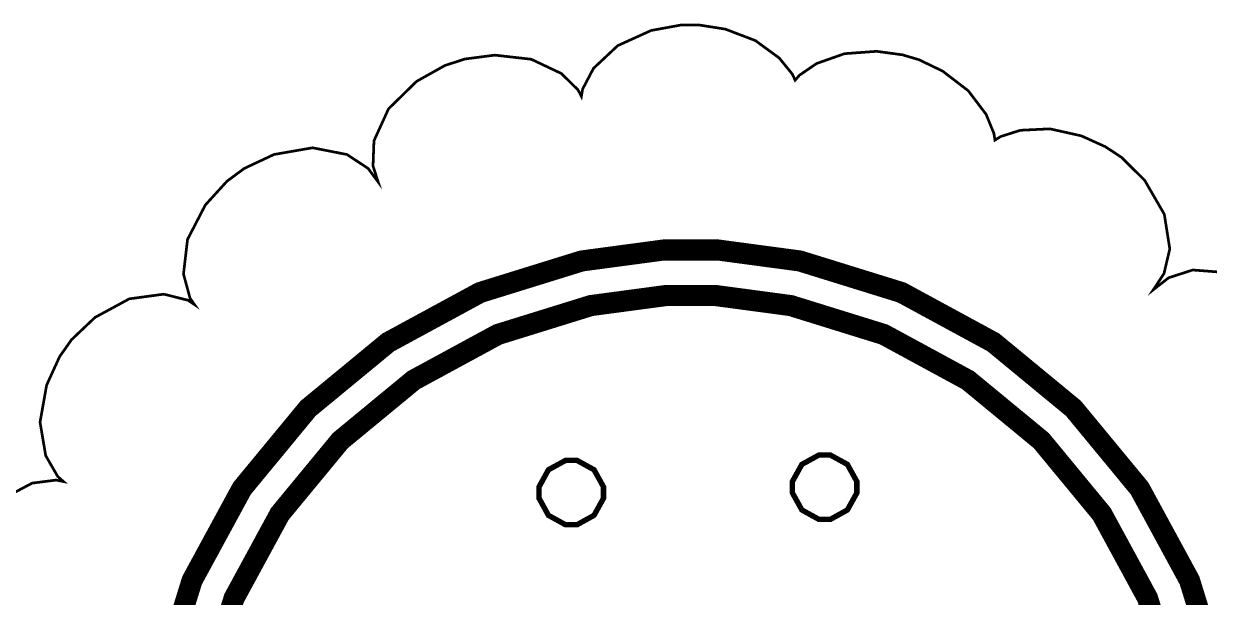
# Model space of a CAD drawing. Extents: x 0.7 to 27.4, y 1.6 to 10.2.
# Drawn here: x 5.874 to 7.039, y 5.816 to 6.38 of the extents above; entities that cross this region are included whole.
import ezdxf

# ---------------------------------------------------------------- set-up
doc = ezdxf.new("R2010")
doc.units = 0
doc.header["$MEASUREMENT"] = 0
doc.layers.add('Layer1', color=50, linetype='Continuous')

msp = doc.modelspace()

# ---------------------------------------------------------------- linework, layer by layer
at = {"color": 0}
for points, const_width in [([(5.85265, 5.91254), (5.88211, 5.92817), (5.9056, 5.93121), (5.91297, 5.92974), (5.90733, 5.93468), (5.89546, 5.95524), (5.88992, 5.98812), (5.89638, 6.02458), (5.90913, 6.05257), (5.91493, 6.06076), (5.9209, 6.06928), (5.94401, 6.09119), (5.9776, 6.10938), (6.0115, 6.11399), (6.03532, 6.10801), (6.04172, 6.10374), (6.03728, 6.11008), (6.03087, 6.13379), (6.03483, 6.16781), (6.05236, 6.20171), (6.07379, 6.22521), (6.08219, 6.23133), (6.08219, 6.23133), (6.08219, 6.23139), (6.08219, 6.23139), (6.09065, 6.23763), (6.11979, 6.25131), (6.15771, 6.25792), (6.19163, 6.25125), (6.21235, 6.23753), (6.21701, 6.23122), (6.21701, 6.23122), (6.21962, 6.22771), (6.22222, 6.22418), (6.22222, 6.22418), (6.22222, 6.22418), (6.22086, 6.22835), (6.21951, 6.23253), (6.21951, 6.23253), (6.21712, 6.23996), (6.21804, 6.26481), (6.23236, 6.29622), (6.25988, 6.32319), (6.28797, 6.33892), (6.29801, 6.34212), (6.30729, 6.34517), (6.33681, 6.34901), (6.37261, 6.34494), (6.40207, 6.331), (6.41851, 6.31489), (6.42188, 6.30838), (6.42307, 6.3156), (6.43375, 6.33599), (6.45751, 6.35829), (6.49029, 6.37321), (6.51958, 6.37858), (6.5294, 6.37858), (6.5294, 6.37858), (6.53787, 6.37858), (6.56332, 6.37457), (6.59289, 6.36328), (6.61632, 6.34614), (6.62913, 6.33035), (6.63189, 6.32438), (6.63624, 6.32932), (6.653, 6.34076), (6.68039, 6.35042), (6.71197, 6.35275), (6.73747, 6.34928), (6.74561, 6.34685), (6.75369, 6.34446), (6.77696, 6.33322), (6.80203, 6.31396), (6.81956, 6.29081), (6.82726, 6.27197), (6.82824, 6.26546), (6.83382, 6.26893), (6.85319, 6.27512), (6.88222, 6.27653), (6.91314, 6.26964), (6.93664, 6.259), (6.94374, 6.25435), (6.95247, 6.24858), (6.97537, 6.22592), (6.99468, 6.19254), (7.00006, 6.15847), (6.99436, 6.13428), (6.99013, 6.12776), (6.99013, 6.12776), (6.98699, 6.12304), (6.98389, 6.11833), (6.98389, 6.11833), (6.98389, 6.11833), (6.98833, 6.12181), (6.99278, 6.12528), (6.99278, 6.12528), (6.99892, 6.1301), (7.02257, 6.13775), (7.05697, 6.1351)], 0.00266), ([(7.0504, 5.73281), (7.01942, 5.83263), (6.97038, 5.92296), (6.90543, 6.00168), (6.82671, 6.06663), (6.73639, 6.11567), (6.63656, 6.14665), (6.55615, 6.15744), (6.5294, 6.15744), (6.5294, 6.15744), (6.50261, 6.15744), (6.42219, 6.14665), (6.32238, 6.11567), (6.23204, 6.06663), (6.15332, 6.00168), (6.08838, 5.92296), (6.03933, 5.83263), (6.00836, 5.73281)], 0.02067), ([(7.0504, 5.73281), (7.01942, 5.83263), (6.97038, 5.92296), (6.90543, 6.00168), (6.82671, 6.06663), (6.73639, 6.11567), (6.63656, 6.14665), (6.55615, 6.15744), (6.5294, 6.15744), (6.5294, 6.15744), (6.50261, 6.15744), (6.42219, 6.14665), (6.32238, 6.11567), (6.23204, 6.06663), (6.15332, 6.00168), (6.08838, 5.92296), (6.03933, 5.83263), (6.00836, 5.73281)], 0.02067), ([(7.0504, 5.73281), (7.01942, 5.83263), (6.97038, 5.92296), (6.90543, 6.00168), (6.82671, 6.06663), (6.73639, 6.11567), (6.63656, 6.14665), (6.55615, 6.15744), (6.5294, 6.15744), (6.5294, 6.15744), (6.50261, 6.15744), (6.42219, 6.14665), (6.32238, 6.11567), (6.23204, 6.06663), (6.15332, 6.00168), (6.08838, 5.92296), (6.03933, 5.83263), (6.00836, 5.73281)], 0.02067), ([(7.0504, 5.73281), (7.01942, 5.83263), (6.97038, 5.92296), (6.90543, 6.00168), (6.82671, 6.06663), (6.73639, 6.11567), (6.63656, 6.14665), (6.55615, 6.15744), (6.5294, 6.15744), (6.5294, 6.15744), (6.50261, 6.15744), (6.42219, 6.14665), (6.32238, 6.11567), (6.23204, 6.06663), (6.15332, 6.00168), (6.08838, 5.92296), (6.03933, 5.83263), (6.00836, 5.73281)], 0.02067), ([(7.0504, 5.73281), (7.01942, 5.83263), (6.97038, 5.92296), (6.90543, 6.00168), (6.82671, 6.06663), (6.73639, 6.11567), (6.63656, 6.14665), (6.55615, 6.15744), (6.5294, 6.15744), (6.5294, 6.15744), (6.50261, 6.15744), (6.42219, 6.14665), (6.32238, 6.11567), (6.23204, 6.06663), (6.15332, 6.00168), (6.08838, 5.92296), (6.03933, 5.83263), (6.00836, 5.73281)], 0.02067), ([(7.0504, 5.73281), (7.01942, 5.83263), (6.97038, 5.92296), (6.90543, 6.00168), (6.82671, 6.06663), (6.73639, 6.11567), (6.63656, 6.14665), (6.55615, 6.15744), (6.5294, 6.15744), (6.5294, 6.15744), (6.50261, 6.15744), (6.42219, 6.14665), (6.32238, 6.11567), (6.23204, 6.06663), (6.15332, 6.00168), (6.08838, 5.92296), (6.03933, 5.83263), (6.00836, 5.73281)], 0.02067), ([(7.0504, 5.73281), (7.01942, 5.83263), (6.97038, 5.92296), (6.90543, 6.00168), (6.82671, 6.06663), (6.73639, 6.11567), (6.63656, 6.14665), (6.55615, 6.15744), (6.5294, 6.15744), (6.5294, 6.15744), (6.50261, 6.15744), (6.42219, 6.14665), (6.32238, 6.11567), (6.23204, 6.06663), (6.15332, 6.00168), (6.08838, 5.92296), (6.03933, 5.83263), (6.00836, 5.73281)], 0.02067), ([(7.0504, 5.73281), (7.01942, 5.83263), (6.97038, 5.92296), (6.90543, 6.00168), (6.82671, 6.06663), (6.73639, 6.11567), (6.63656, 6.14665), (6.55615, 6.15744), (6.5294, 6.15744), (6.5294, 6.15744), (6.50261, 6.15744), (6.42219, 6.14665), (6.32238, 6.11567), (6.23204, 6.06663), (6.15332, 6.00168), (6.08838, 5.92296), (6.03933, 5.83263), (6.00836, 5.73281)], 0.02067), ([(7.0504, 5.73275), (7.01942, 5.83263), (6.97038, 5.92296), (6.90543, 6.00168), (6.82671, 6.06663), (6.73639, 6.11567), (6.63656, 6.14665), (6.55615, 6.15744), (6.5294, 6.15744), (6.5294, 6.15744), (6.50261, 6.15744), (6.42219, 6.14665), (6.32238, 6.11567), (6.23204, 6.06663), (6.15332, 6.00168), (6.08838, 5.92296), (6.03933, 5.83263), (6.00836, 5.73281)], 0.02067), ([(7.0504, 5.73275), (7.01942, 5.83263), (6.97038, 5.92296), (6.90543, 6.00168), (6.82671, 6.06663), (6.73639, 6.11567), (6.63656, 6.14665), (6.55615, 6.15744), (6.5294, 6.15744), (6.5294, 6.15744), (6.50261, 6.15744), (6.42219, 6.14665), (6.32238, 6.11567), (6.23204, 6.06663), (6.15332, 6.00168), (6.08838, 5.92296), (6.03933, 5.83263), (6.00836, 5.73275)], 0.02067), ([(7.0504, 5.73275), (7.01942, 5.83263), (6.97038, 5.92296), (6.90543, 6.00168), (6.82671, 6.06663), (6.73639, 6.11567), (6.63656, 6.14665), (6.55615, 6.15744), (6.5294, 6.15744), (6.5294, 6.15744), (6.50261, 6.15744), (6.42219, 6.14665), (6.32238, 6.11567), (6.23204, 6.06663), (6.15332, 6.00168), (6.08838, 5.92296), (6.03933, 5.83263), (6.00836, 5.73275)], 0.02067), ([(7.0504, 5.73275), (7.01942, 5.83263), (6.97038, 5.92296), (6.90543, 6.00168), (6.82671, 6.06663), (6.73639, 6.11567), (6.63656, 6.14665), (6.55615, 6.15744), (6.5294, 6.15744), (6.5294, 6.15744), (6.50261, 6.15744), (6.42219, 6.14665), (6.32238, 6.11567), (6.23204, 6.06663), (6.15332, 6.00168), (6.08838, 5.92296), (6.03933, 5.83263), (6.00836, 5.73275)], 0.02067), ([(7.0504, 5.73275), (7.01942, 5.83257), (6.97038, 5.92296), (6.90543, 6.00168), (6.82671, 6.06663), (6.73639, 6.11567), (6.63656, 6.14665), (6.55615, 6.15744), (6.5294, 6.15744), (6.5294, 6.15744), (6.50261, 6.15744), (6.42219, 6.14665), (6.32238, 6.11567), (6.23204, 6.06663), (6.15332, 6.00168), (6.08838, 5.92296), (6.03933, 5.83257), (6.00836, 5.73275)], 0.02067), ([(7.0504, 5.73275), (7.01942, 5.83257), (6.97038, 5.92296), (6.90543, 6.00168), (6.82671, 6.06663), (6.73639, 6.11567), (6.63656, 6.14665), (6.55615, 6.15744), (6.5294, 6.15744), (6.5294, 6.15744), (6.50261, 6.15744), (6.42219, 6.14665), (6.32238, 6.11567), (6.23204, 6.06663), (6.15332, 6.00168), (6.08838, 5.92296), (6.03933, 5.83257), (6.00836, 5.73275)], 0.02067), ([(7.0504, 5.73275), (7.01942, 5.83257), (6.97038, 5.9229), (6.90543, 6.00163), (6.82671, 6.06657), (6.73639, 6.11561), (6.63656, 6.1466), (6.55615, 6.15739), (6.5294, 6.15739), (6.5294, 6.15739), (6.50261, 6.15739), (6.42219, 6.1466), (6.32238, 6.11561), (6.23204, 6.06657), (6.15332, 6.00163), (6.08838, 5.9229), (6.03933, 5.83257), (6.00836, 5.73275)], 0.02067), ([(7.0504, 5.73275), (7.01942, 5.83257), (6.97038, 5.9229), (6.90543, 6.00163), (6.82671, 6.06657), (6.73639, 6.11561), (6.63656, 6.1466), (6.55615, 6.15739), (6.5294, 6.15739), (6.5294, 6.15739), (6.50261, 6.15739), (6.42219, 6.1466), (6.32238, 6.11561), (6.23204, 6.06657), (6.15332, 6.00163), (6.08838, 5.9229), (6.03933, 5.83257), (6.00836, 5.73275)], 0.02067), ([(7.0504, 5.73275), (7.01942, 5.83257), (6.97038, 5.9229), (6.90543, 6.00163), (6.82671, 6.06657), (6.73639, 6.11561), (6.63656, 6.1466), (6.55615, 6.15739), (6.5294, 6.15739), (6.5294, 6.15739), (6.50261, 6.15739), (6.42219, 6.1466), (6.32238, 6.11561), (6.23204, 6.06657), (6.15332, 6.00163), (6.08838, 5.9229), (6.03933, 5.83257), (6.00836, 5.73275)], 0.02067), ([(7.0504, 5.73275), (7.01942, 5.83257), (6.97038, 5.9229), (6.90543, 6.00163), (6.82671, 6.06657), (6.73639, 6.11561), (6.63656, 6.1466), (6.55615, 6.15739), (6.5294, 6.15739), (6.5294, 6.15739), (6.50261, 6.15739), (6.42219, 6.1466), (6.32238, 6.11561), (6.23204, 6.06657), (6.15332, 6.00163), (6.08838, 5.9229), (6.03933, 5.83257), (6.00836, 5.73275)], 0.02067), ([(7.0504, 5.73275), (7.01942, 5.83257), (6.97038, 5.9229), (6.90543, 6.00163), (6.82671, 6.06657), (6.73639, 6.11561), (6.63656, 6.1466), (6.55615, 6.15739), (6.5294, 6.15739), (6.5294, 6.15739), (6.50261, 6.15739), (6.42219, 6.1466), (6.32238, 6.11561), (6.23204, 6.06657), (6.15332, 6.00163), (6.08838, 5.9229), (6.03933, 5.83257), (6.00836, 5.73275)], 0.02067), ([(7.0504, 5.73275), (7.01942, 5.83257), (6.97038, 5.9229), (6.90543, 6.00163), (6.82671, 6.06657), (6.73639, 6.11561), (6.63656, 6.1466), (6.55615, 6.15739), (6.5294, 6.15739), (6.5294, 6.15739), (6.50261, 6.15739), (6.42219, 6.1466), (6.32238, 6.11561), (6.23204, 6.06657), (6.15332, 6.00163), (6.08838, 5.9229), (6.03933, 5.83257), (6.00836, 5.73275)], 0.02067), ([(7.0504, 5.73275), (7.01942, 5.83257), (6.97038, 5.9229), (6.90543, 6.00163), (6.82671, 6.06657), (6.73639, 6.11561), (6.63656, 6.1466), (6.55615, 6.15739), (6.5294, 6.15739), (6.5294, 6.15739), (6.50261, 6.15739), (6.42219, 6.1466), (6.32238, 6.11561), (6.23204, 6.06657), (6.15332, 6.00163), (6.08838, 5.9229), (6.03933, 5.83257), (6.00836, 5.73275)], 0.02067), ([(6.5294, 6.15744), (6.5294, 6.15739)], 0.02067), ([(7.00657, 5.72379), (6.97819, 5.81521), (6.93326, 5.89794), (6.87381, 5.97006), (6.80171, 6.02951), (6.71897, 6.07443), (6.62756, 6.10281), (6.55393, 6.11268), (6.5294, 6.11268), (6.5294, 6.11268), (6.50483, 6.11268), (6.43121, 6.10281), (6.33979, 6.07443), (6.25706, 6.02951), (6.185, 5.97006), (6.12554, 5.89794), (6.08062, 5.81521), (6.05225, 5.72379)], 0.02067), ([(7.00657, 5.72379), (6.97819, 5.81521), (6.93326, 5.89794), (6.87381, 5.97), (6.80171, 6.02946), (6.71897, 6.07438), (6.62756, 6.10275), (6.55393, 6.11263), (6.5294, 6.11263), (6.5294, 6.11263), (6.50483, 6.11263), (6.43121, 6.10275), (6.33979, 6.07438), (6.25706, 6.02946), (6.185, 5.97), (6.12554, 5.89794), (6.08062, 5.81521), (6.05225, 5.72379)], 0.02067), ([(7.00657, 5.72379), (6.97819, 5.81521), (6.93326, 5.89794), (6.87381, 5.97), (6.80171, 6.02946), (6.71897, 6.07438), (6.62756, 6.10275), (6.55393, 6.11263), (6.5294, 6.11263), (6.5294, 6.11263), (6.50483, 6.11263), (6.43121, 6.10275), (6.33979, 6.07438), (6.25706, 6.02946), (6.185, 5.97), (6.12554, 5.89794), (6.08062, 5.81521), (6.05225, 5.72379)], 0.02067), ([(7.00657, 5.72379), (6.97819, 5.81521), (6.93326, 5.89794), (6.87381, 5.97), (6.80171, 6.02946), (6.71897, 6.07438), (6.62756, 6.10275), (6.55393, 6.11263), (6.5294, 6.11263), (6.5294, 6.11263), (6.50483, 6.11263), (6.43121, 6.10275), (6.33979, 6.07438), (6.25706, 6.02946), (6.185, 5.97), (6.12554, 5.89794), (6.08062, 5.81521), (6.05225, 5.72379)], 0.02067), ([(7.00657, 5.72379), (6.97819, 5.81521), (6.93326, 5.89794), (6.87381, 5.97), (6.80171, 6.02946), (6.71897, 6.07438), (6.62756, 6.10275), (6.55393, 6.11263), (6.5294, 6.11263), (6.5294, 6.11263), (6.50483, 6.11263), (6.43121, 6.10275), (6.33979, 6.07438), (6.25706, 6.02946), (6.185, 5.97), (6.12554, 5.89794), (6.08062, 5.81521), (6.05225, 5.72379)], 0.02067), ([(7.00657, 5.72374), (6.97819, 5.81515), (6.93326, 5.89789), (6.87381, 5.97), (6.80171, 6.02946), (6.71897, 6.07438), (6.62756, 6.10275), (6.55393, 6.11263), (6.5294, 6.11263), (6.5294, 6.11263), (6.50483, 6.11263), (6.43121, 6.10275), (6.33979, 6.07438), (6.25706, 6.02946), (6.185, 5.97), (6.12554, 5.89789), (6.08062, 5.81515), (6.05225, 5.72374)], 0.02067), ([(7.00657, 5.72374), (6.97819, 5.81515), (6.93326, 5.89789), (6.87381, 5.97), (6.80171, 6.02946), (6.71897, 6.07438), (6.62756, 6.10275), (6.55393, 6.11263), (6.5294, 6.11263), (6.5294, 6.11263), (6.50483, 6.11263), (6.43121, 6.10275), (6.33979, 6.07438), (6.25706, 6.02946), (6.185, 5.97), (6.12554, 5.89789), (6.08062, 5.81515), (6.05225, 5.72374)], 0.02067), ([(7.00657, 5.72374), (6.97819, 5.81515), (6.93326, 5.89789), (6.87381, 5.97), (6.80171, 6.02946), (6.71897, 6.07438), (6.62756, 6.10275), (6.55393, 6.11263), (6.5294, 6.11263), (6.5294, 6.11263), (6.50483, 6.11263), (6.43121, 6.10275), (6.33979, 6.07438), (6.25706, 6.02946), (6.185, 5.97), (6.12554, 5.89789), (6.08062, 5.81515), (6.05225, 5.72374)], 0.02067), ([(7.00657, 5.72374), (6.97819, 5.81515), (6.93326, 5.89789), (6.87381, 5.97), (6.80171, 6.02946), (6.71897, 6.07438), (6.62756, 6.10275), (6.55393, 6.11263), (6.5294, 6.11263), (6.5294, 6.11263), (6.50483, 6.11263), (6.43121, 6.10275), (6.33979, 6.07438), (6.25706, 6.02946), (6.185, 5.97), (6.12554, 5.89789), (6.08062, 5.81515), (6.05225, 5.72374)], 0.02067), ([(7.00657, 5.72374), (6.97819, 5.81515), (6.93326, 5.89789), (6.87381, 5.97), (6.80171, 6.02946), (6.71897, 6.07438), (6.62756, 6.10275), (6.55393, 6.11263), (6.5294, 6.11263), (6.5294, 6.11263), (6.50483, 6.11263), (6.43121, 6.10275), (6.33979, 6.07438), (6.25706, 6.02946), (6.185, 5.97), (6.12554, 5.89789), (6.08062, 5.81515), (6.05225, 5.72374)], 0.02067), ([(7.00657, 5.72374), (6.97819, 5.81515), (6.93326, 5.89789), (6.87381, 5.97), (6.80171, 6.02946), (6.71897, 6.07438), (6.62756, 6.10275), (6.55393, 6.11263), (6.5294, 6.11263), (6.5294, 6.11263), (6.50483, 6.11263), (6.43121, 6.10275), (6.33979, 6.07438), (6.25706, 6.02946), (6.185, 5.97), (6.12554, 5.89789), (6.08062, 5.81515), (6.05225, 5.72374)], 0.02067), ([(7.00657, 5.72374), (6.97819, 5.81515), (6.93326, 5.89789), (6.87381, 5.97), (6.80171, 6.02946), (6.71897, 6.07438), (6.62756, 6.10275), (6.55393, 6.11263), (6.5294, 6.11263), (6.5294, 6.11263), (6.50483, 6.11263), (6.43121, 6.10275), (6.33979, 6.07438), (6.25706, 6.02946), (6.185, 5.97), (6.12554, 5.89789), (6.08062, 5.81515), (6.05225, 5.72374)], 0.02067), ([(7.00657, 5.72374), (6.97819, 5.81515), (6.93326, 5.89789), (6.87381, 5.97), (6.80171, 6.02946), (6.71897, 6.07438), (6.62756, 6.10275), (6.55393, 6.11263), (6.5294, 6.11263), (6.5294, 6.11263), (6.50483, 6.11263), (6.43121, 6.10275), (6.33979, 6.07438), (6.25706, 6.02946), (6.185, 5.97), (6.12554, 5.89789), (6.08062, 5.81515), (6.05225, 5.72374)], 0.02067), ([(7.00657, 5.72374), (6.97819, 5.81515), (6.93326, 5.89789), (6.87381, 5.97), (6.80171, 6.02946), (6.71897, 6.07438), (6.62756, 6.10275), (6.55393, 6.11263), (6.5294, 6.11263), (6.5294, 6.11263), (6.50483, 6.11263), (6.43121, 6.10275), (6.33979, 6.07438), (6.25706, 6.02946), (6.185, 5.97), (6.12554, 5.89789), (6.08062, 5.81515), (6.05225, 5.72374)], 0.02067), ([(7.00657, 5.72374), (6.97819, 5.81515), (6.93326, 5.89789), (6.87381, 5.97), (6.80171, 6.02946), (6.71897, 6.07438), (6.62756, 6.10275), (6.55393, 6.11263), (6.5294, 6.11263), (6.5294, 6.11263), (6.50483, 6.11263), (6.43121, 6.10275), (6.33979, 6.07438), (6.25706, 6.02946), (6.185, 5.97), (6.12554, 5.89789), (6.08062, 5.81515), (6.05225, 5.72374)], 0.02067), ([(7.00657, 5.72374), (6.97819, 5.81515), (6.93326, 5.89789), (6.87381, 5.96994), (6.80171, 6.0294), (6.71897, 6.07433), (6.62756, 6.10271), (6.55393, 6.11257), (6.5294, 6.11257), (6.5294, 6.11257), (6.50483, 6.11257), (6.43121, 6.10271), (6.33979, 6.07433), (6.25706, 6.0294), (6.185, 5.96994), (6.12554, 5.89789), (6.08062, 5.81515), (6.05225, 5.72374)], 0.02067), ([(7.00657, 5.72374), (6.97819, 5.81515), (6.93326, 5.89789), (6.87381, 5.96994), (6.80171, 6.0294), (6.71897, 6.07433), (6.62756, 6.10271), (6.55393, 6.11257), (6.5294, 6.11257), (6.5294, 6.11257), (6.50483, 6.11257), (6.43121, 6.10271), (6.33979, 6.07433), (6.25706, 6.0294), (6.185, 5.96994), (6.12554, 5.89789), (6.08062, 5.81515), (6.05225, 5.72374)], 0.02067), ([(7.00657, 5.72374), (6.97819, 5.81515), (6.93326, 5.89789), (6.87381, 5.96994), (6.80171, 6.0294), (6.71897, 6.07433), (6.62756, 6.10271), (6.55393, 6.11257), (6.5294, 6.11257), (6.5294, 6.11257), (6.50483, 6.11257), (6.43121, 6.10271), (6.33979, 6.07433), (6.25706, 6.0294), (6.185, 5.96994), (6.12554, 5.89789), (6.08062, 5.81515), (6.05225, 5.72374)], 0.02067), ([(7.00657, 5.72374), (6.97819, 5.81515), (6.93326, 5.89789), (6.87381, 5.96994), (6.80171, 6.0294), (6.71897, 6.07433), (6.62756, 6.10271), (6.55393, 6.11257), (6.5294, 6.11257), (6.5294, 6.11257), (6.50483, 6.11257), (6.43121, 6.10271), (6.33979, 6.07433), (6.25706, 6.0294), (6.185, 5.96994), (6.12554, 5.89789), (6.08062, 5.81515), (6.05225, 5.72374)], 0.02067), ([(7.00657, 5.72374), (6.97819, 5.81515), (6.93326, 5.89789), (6.87381, 5.96994), (6.80171, 6.0294), (6.71897, 6.07433), (6.62756, 6.10271), (6.55393, 6.11257), (6.5294, 6.11257), (6.5294, 6.11257), (6.50483, 6.11257), (6.43121, 6.10271), (6.33979, 6.07433), (6.25706, 6.0294), (6.185, 5.96994), (6.12554, 5.89789), (6.08062, 5.81515), (6.05225, 5.72374)], 0.02067), ([(7.00657, 5.72368), (6.97819, 5.81511), (6.93326, 5.89785), (6.87381, 5.96994), (6.80171, 6.0294), (6.71897, 6.07433), (6.62756, 6.10271), (6.55393, 6.11257), (6.5294, 6.11257), (6.5294, 6.11257), (6.50483, 6.11257), (6.43121, 6.10271), (6.33979, 6.07433), (6.25706, 6.0294), (6.185, 5.96994), (6.12554, 5.89789), (6.08062, 5.81515), (6.05225, 5.72374)], 0.02067), ([(6.5294, 6.11268), (6.5294, 6.11257)], 0.02067)]:
    msp.add_lwpolyline(points, dxfattribs=dict(at, const_width=const_width))
at = {"color": 0, "const_width": 0.02067}
for points in [[(6.5294, 6.15744), (6.5294, 6.15739), (6.5294, 6.15744)], [(6.5294, 6.11263), (6.5294, 6.11257), (6.5294, 6.11263)]]:
    msp.add_lwpolyline(points, close=True, dxfattribs=at)
at = {"layer": 'Layer1', "color": 250, "const_width": 0.02067}
for points in [[(6.5294, 6.15744), (6.5294, 6.15739)], [(6.5294, 6.11268), (6.5294, 6.11257)]]:
    msp.add_lwpolyline(points, dxfattribs=at)
for points in [[(6.5294, 6.15744), (6.5294, 6.15739), (6.5294, 6.15744)], [(6.5294, 6.11263), (6.5294, 6.11257), (6.5294, 6.11263)]]:
    msp.add_lwpolyline(points, close=True, dxfattribs=at)
at = {"layer": 'Layer1', "color": 2, "const_width": 0.00531}
for points in [[(6.41194, 5.95057), (6.40631, 5.95057), (6.38949, 5.94135), (6.38026, 5.92458), (6.38026, 5.91894), (6.38026, 5.91336), (6.38949, 5.89654), (6.40631, 5.88726), (6.41194, 5.88726), (6.41754, 5.88726), (6.43431, 5.89654), (6.44358, 5.91336), (6.44358, 5.91894), (6.44358, 5.92458), (6.43431, 5.94135), (6.41754, 5.95057), (6.41194, 5.95057)], [(6.41194, 5.95057), (6.40631, 5.95057), (6.38949, 5.94135), (6.38026, 5.92453), (6.38026, 5.91889), (6.38026, 5.91331), (6.38949, 5.89654), (6.40631, 5.88726), (6.41194, 5.88726), (6.41754, 5.88726), (6.43431, 5.89654), (6.44358, 5.91331), (6.44358, 5.91889), (6.44358, 5.92453), (6.43431, 5.94135), (6.41754, 5.95057), (6.41194, 5.95057)], [(6.41194, 5.95057), (6.40631, 5.95057), (6.38949, 5.94135), (6.38026, 5.92453), (6.38026, 5.91889), (6.38026, 5.91331), (6.38949, 5.89654), (6.40631, 5.88726), (6.41194, 5.88726), (6.41754, 5.88726), (6.43431, 5.89654), (6.44358, 5.91331), (6.44358, 5.91889), (6.44358, 5.92453), (6.43431, 5.94135), (6.41754, 5.95057), (6.41194, 5.95057)], [(6.41194, 5.95057), (6.40631, 5.95057), (6.38949, 5.94129), (6.38026, 5.92453), (6.38026, 5.91889), (6.38026, 5.91331), (6.38949, 5.89654), (6.40631, 5.88726), (6.41194, 5.88726), (6.41754, 5.88726), (6.43431, 5.89654), (6.44358, 5.91331), (6.44358, 5.91889), (6.44358, 5.92453), (6.43431, 5.94129), (6.41754, 5.95057), (6.41194, 5.95057)], [(6.41194, 5.95057), (6.40631, 5.95057), (6.38949, 5.94129), (6.38026, 5.92453), (6.38026, 5.91889), (6.38026, 5.91331), (6.38949, 5.89654), (6.40631, 5.88726), (6.41194, 5.88726), (6.41754, 5.88726), (6.43431, 5.89654), (6.44358, 5.91331), (6.44358, 5.91889), (6.44358, 5.92453), (6.43431, 5.94129), (6.41754, 5.95057), (6.41194, 5.95057)], [(6.41194, 5.95057), (6.40631, 5.95057), (6.38949, 5.94129), (6.38026, 5.92453), (6.38026, 5.91889), (6.38026, 5.91331), (6.38949, 5.89654), (6.40631, 5.88726), (6.41194, 5.88726), (6.41754, 5.88726), (6.43431, 5.89654), (6.44358, 5.91331), (6.44358, 5.91889), (6.44358, 5.92453), (6.43431, 5.94129), (6.41754, 5.95057), (6.41194, 5.95057)], [(6.41194, 5.95057), (6.40631, 5.95057), (6.38949, 5.94129), (6.38026, 5.92453), (6.38026, 5.91889), (6.38026, 5.91331), (6.38949, 5.89654), (6.40631, 5.88726), (6.41194, 5.88726), (6.41754, 5.88726), (6.43431, 5.89654), (6.44358, 5.91331), (6.44358, 5.91889), (6.44358, 5.92453), (6.43431, 5.94129), (6.41754, 5.95057), (6.41194, 5.95057)], [(6.41194, 5.95057), (6.40631, 5.95057), (6.38949, 5.94129), (6.38026, 5.92453), (6.38026, 5.91889), (6.38026, 5.91331), (6.38949, 5.89654), (6.40631, 5.88726), (6.41194, 5.88726), (6.41754, 5.88726), (6.43431, 5.89654), (6.44358, 5.91331), (6.44358, 5.91889), (6.44358, 5.92453), (6.43431, 5.94129), (6.41754, 5.95057), (6.41194, 5.95057)], [(6.41194, 5.95057), (6.40631, 5.95057), (6.38949, 5.94129), (6.38026, 5.92453), (6.38026, 5.91889), (6.38026, 5.91331), (6.38949, 5.89654), (6.40631, 5.88726), (6.41194, 5.88726), (6.41754, 5.88726), (6.43431, 5.89654), (6.44358, 5.91331), (6.44358, 5.91889), (6.44358, 5.92453), (6.43431, 5.94129), (6.41754, 5.95057), (6.41194, 5.95057)], [(6.41194, 5.95057), (6.40631, 5.95057), (6.38949, 5.94129), (6.38026, 5.92453), (6.38026, 5.91889), (6.38026, 5.91331), (6.38949, 5.89654), (6.40631, 5.88726), (6.41194, 5.88726), (6.41754, 5.88726), (6.43431, 5.89654), (6.44358, 5.91331), (6.44358, 5.91889), (6.44358, 5.92453), (6.43431, 5.94129), (6.41754, 5.95057), (6.41194, 5.95057)], [(6.41194, 5.95057), (6.40631, 5.95057), (6.38949, 5.94129), (6.38026, 5.92453), (6.38026, 5.91889), (6.38026, 5.91331), (6.38949, 5.89654), (6.40631, 5.88726), (6.41194, 5.88726), (6.41754, 5.88726), (6.43431, 5.89654), (6.44358, 5.91331), (6.44358, 5.91889), (6.44358, 5.92453), (6.43431, 5.94129), (6.41754, 5.95057), (6.41194, 5.95057)], [(6.41194, 5.95057), (6.40631, 5.95057), (6.38949, 5.94129), (6.38026, 5.92453), (6.38026, 5.91889), (6.38026, 5.91331), (6.38949, 5.89654), (6.40631, 5.88726), (6.41194, 5.88726), (6.41754, 5.88726), (6.43431, 5.89654), (6.44358, 5.91331), (6.44358, 5.91889), (6.44358, 5.92453), (6.43431, 5.94129), (6.41754, 5.95057), (6.41194, 5.95057)], [(6.41194, 5.95057), (6.41194, 5.95053), (6.41194, 5.95057)], [(6.66092, 5.95583), (6.65528, 5.95583), (6.63851, 5.94661), (6.62924, 5.92985), (6.62924, 5.92421), (6.62924, 5.91862), (6.63851, 5.90186), (6.65528, 5.89258), (6.66092, 5.89258), (6.6665, 5.89258), (6.68326, 5.90186), (6.69254, 5.91862), (6.69254, 5.92421), (6.69254, 5.92985), (6.68326, 5.94661), (6.6665, 5.95583), (6.66092, 5.95583)], [(6.66092, 5.95583), (6.65528, 5.95583), (6.63851, 5.94661), (6.62924, 5.92985), (6.62924, 5.92421), (6.62924, 5.91862), (6.63851, 5.90186), (6.65528, 5.89253), (6.66092, 5.89253), (6.6665, 5.89253), (6.68326, 5.90186), (6.69254, 5.91862), (6.69254, 5.92421), (6.69254, 5.92985), (6.68326, 5.94661), (6.6665, 5.95583), (6.66092, 5.95583)], [(6.66092, 5.95583), (6.65528, 5.95583), (6.63851, 5.94661), (6.62924, 5.92985), (6.62924, 5.92421), (6.62924, 5.91862), (6.63851, 5.90186), (6.65528, 5.89253), (6.66092, 5.89253), (6.6665, 5.89253), (6.68326, 5.90186), (6.69254, 5.91862), (6.69254, 5.92421), (6.69254, 5.92985), (6.68326, 5.94661), (6.6665, 5.95583), (6.66092, 5.95583)], [(6.66092, 5.95583), (6.65528, 5.95583), (6.63851, 5.94661), (6.62924, 5.92985), (6.62924, 5.92421), (6.62924, 5.91862), (6.63851, 5.90186), (6.65528, 5.89253), (6.66092, 5.89253), (6.6665, 5.89253), (6.68326, 5.90186), (6.69254, 5.91862), (6.69254, 5.92421), (6.69254, 5.92985), (6.68326, 5.94661), (6.6665, 5.95583), (6.66092, 5.95583)], [(6.66092, 5.95583), (6.65528, 5.95583), (6.63851, 5.94661), (6.62924, 5.92985), (6.62924, 5.92421), (6.62924, 5.91862), (6.63851, 5.90186), (6.65528, 5.89253), (6.66092, 5.89253), (6.6665, 5.89253), (6.68326, 5.90186), (6.69254, 5.91862), (6.69254, 5.92421), (6.69254, 5.92985), (6.68326, 5.94661), (6.6665, 5.95583), (6.66092, 5.95583)], [(6.66092, 5.95583), (6.65528, 5.95583), (6.63851, 5.94661), (6.62924, 5.92985), (6.62924, 5.92421), (6.62924, 5.91862), (6.63851, 5.90186), (6.65528, 5.89253), (6.66092, 5.89253), (6.6665, 5.89253), (6.68326, 5.90186), (6.69254, 5.91862), (6.69254, 5.92421), (6.69254, 5.92985), (6.68326, 5.94661), (6.6665, 5.95583), (6.66092, 5.95583)], [(6.66092, 5.95583), (6.65528, 5.95583), (6.63851, 5.94661), (6.62924, 5.92985), (6.62924, 5.92421), (6.62924, 5.91862), (6.63851, 5.90186), (6.65528, 5.89253), (6.66092, 5.89253), (6.6665, 5.89253), (6.68326, 5.90186), (6.69254, 5.91862), (6.69254, 5.92421), (6.69254, 5.92985), (6.68326, 5.94661), (6.6665, 5.95583), (6.66092, 5.95583)], [(6.66092, 5.95583), (6.65528, 5.95583), (6.63851, 5.94661), (6.62924, 5.92985), (6.62924, 5.92421), (6.62924, 5.91862), (6.63851, 5.90186), (6.65528, 5.89253), (6.66092, 5.89253), (6.6665, 5.89253), (6.68326, 5.90181), (6.69254, 5.91862), (6.69254, 5.92421), (6.69254, 5.92985), (6.68326, 5.94661), (6.6665, 5.95583), (6.66092, 5.95583)], [(6.66092, 5.95583), (6.65528, 5.95583), (6.63851, 5.94661), (6.62924, 5.92985), (6.62924, 5.92421), (6.62924, 5.91862), (6.63851, 5.90181), (6.65528, 5.89253), (6.66092, 5.89253), (6.6665, 5.89253), (6.68326, 5.90181), (6.69254, 5.91862), (6.69254, 5.92421), (6.69254, 5.92985), (6.68326, 5.94661), (6.6665, 5.95583), (6.66092, 5.95583)], [(6.66092, 5.95583), (6.65528, 5.95583), (6.63851, 5.94661), (6.62924, 5.92985), (6.62924, 5.92421), (6.62924, 5.91862), (6.63851, 5.90181), (6.65528, 5.89253), (6.66092, 5.89253), (6.6665, 5.89253), (6.68326, 5.90181), (6.69254, 5.91862), (6.69254, 5.92421), (6.69254, 5.92985), (6.68326, 5.94661), (6.6665, 5.95583), (6.66092, 5.95583)], [(6.66092, 5.95583), (6.65528, 5.95583), (6.63851, 5.94661), (6.62924, 5.92985), (6.62924, 5.92421), (6.62924, 5.91862), (6.63851, 5.90181), (6.65528, 5.89253), (6.66092, 5.89253), (6.6665, 5.89253), (6.68326, 5.90181), (6.69254, 5.91862), (6.69254, 5.92421), (6.69254, 5.92985), (6.68326, 5.94661), (6.6665, 5.95583), (6.66092, 5.95583)], [(6.66092, 5.95583), (6.65528, 5.95583), (6.63851, 5.94661), (6.62924, 5.92985), (6.62924, 5.92421), (6.62924, 5.91862), (6.63851, 5.90181), (6.65528, 5.89253), (6.66092, 5.89253), (6.6665, 5.89253), (6.68326, 5.90181), (6.69254, 5.91862), (6.69254, 5.92421), (6.69254, 5.92985), (6.68326, 5.94661), (6.6665, 5.95583), (6.66092, 5.95583)], [(6.66092, 5.95583), (6.65528, 5.95583), (6.63851, 5.94661), (6.62924, 5.92985), (6.62924, 5.92421), (6.62924, 5.91862), (6.63851, 5.90181), (6.65528, 5.89253), (6.66092, 5.89253), (6.6665, 5.89253), (6.68326, 5.90181), (6.69254, 5.91862), (6.69254, 5.92421), (6.69254, 5.92985), (6.68326, 5.94661), (6.6665, 5.95583), (6.66092, 5.95583)], [(6.66092, 5.95583), (6.65528, 5.95583), (6.63851, 5.94661), (6.62924, 5.92985), (6.62924, 5.92421), (6.62924, 5.91862), (6.63851, 5.90181), (6.65528, 5.89253), (6.66092, 5.89253), (6.6665, 5.89253), (6.68326, 5.90181), (6.69254, 5.91862), (6.69254, 5.92421), (6.69254, 5.92985), (6.68326, 5.94661), (6.6665, 5.95583), (6.66092, 5.95583)], [(6.66092, 5.95583), (6.65528, 5.95583), (6.63851, 5.94661), (6.62924, 5.92985), (6.62924, 5.92421), (6.62924, 5.91862), (6.63851, 5.90181), (6.65528, 5.89253), (6.66092, 5.89253), (6.6665, 5.89253), (6.68326, 5.90181), (6.69254, 5.91862), (6.69254, 5.92421), (6.69254, 5.92985), (6.68326, 5.94661), (6.6665, 5.95583), (6.66092, 5.95583)], [(6.66092, 5.95583), (6.65528, 5.95583), (6.63851, 5.94661), (6.62924, 5.92985), (6.62924, 5.92421), (6.62924, 5.91862), (6.63851, 5.90181), (6.65528, 5.89253), (6.66092, 5.89253), (6.6665, 5.89253), (6.68326, 5.90181), (6.69254, 5.91862), (6.69254, 5.92421), (6.69254, 5.92985), (6.68326, 5.94661), (6.6665, 5.95583), (6.66092, 5.95583)], [(6.66092, 5.95583), (6.65528, 5.95583), (6.63851, 5.94661), (6.62924, 5.92985), (6.62924, 5.92421), (6.62924, 5.91862), (6.63851, 5.90181), (6.65528, 5.89253), (6.66092, 5.89253), (6.6665, 5.89253), (6.68326, 5.90181), (6.69254, 5.91862), (6.69254, 5.92421), (6.69254, 5.92985), (6.68326, 5.94661), (6.6665, 5.95583), (6.66092, 5.95583)], [(6.66092, 5.95583), (6.65528, 5.95583), (6.63851, 5.94661), (6.62924, 5.92985), (6.62924, 5.92421), (6.62924, 5.91862), (6.63851, 5.90181), (6.65528, 5.89253), (6.66092, 5.89253), (6.6665, 5.89253), (6.68326, 5.90181), (6.69254, 5.91862), (6.69254, 5.92421), (6.69254, 5.92985), (6.68326, 5.94661), (6.6665, 5.95583), (6.66092, 5.95583)], [(6.66092, 5.95583), (6.65528, 5.95583), (6.63851, 5.94661), (6.62924, 5.92985), (6.62924, 5.92421), (6.62924, 5.91862), (6.63851, 5.90181), (6.65528, 5.89253), (6.66092, 5.89253), (6.6665, 5.89253), (6.68326, 5.90181), (6.69254, 5.91857), (6.69254, 5.92415), (6.69254, 5.92979), (6.68326, 5.94661), (6.6665, 5.95583), (6.66092, 5.95583)], [(6.66092, 5.95583), (6.65528, 5.95583), (6.63851, 5.94661), (6.62924, 5.92979), (6.62924, 5.92415), (6.62924, 5.91857), (6.63851, 5.90181), (6.65528, 5.89253), (6.66092, 5.89253), (6.6665, 5.89253), (6.68326, 5.90181), (6.69254, 5.91857), (6.69254, 5.92415), (6.69254, 5.92979), (6.68326, 5.94661), (6.6665, 5.95583), (6.66092, 5.95583)], [(6.66092, 5.95583), (6.65528, 5.95583), (6.63851, 5.94661), (6.62924, 5.92979), (6.62924, 5.92415), (6.62924, 5.91857), (6.63851, 5.90181), (6.65528, 5.89253), (6.66092, 5.89253), (6.6665, 5.89253), (6.68326, 5.90181), (6.69254, 5.91857), (6.69254, 5.92415), (6.69254, 5.92979), (6.68326, 5.94661), (6.6665, 5.95583), (6.66092, 5.95583)], [(6.41194, 5.95053), (6.40631, 5.95053), (6.38949, 5.94129), (6.38026, 5.92453), (6.38026, 5.91889), (6.38026, 5.91331), (6.38949, 5.89654), (6.40631, 5.88726), (6.41194, 5.88726), (6.41754, 5.88726), (6.43431, 5.89654), (6.44358, 5.91331), (6.44358, 5.91889), (6.44358, 5.92453), (6.43431, 5.94129), (6.41754, 5.95053), (6.41194, 5.95053)], [(6.41194, 5.95053), (6.40631, 5.95053), (6.38949, 5.94129), (6.38026, 5.92453), (6.38026, 5.91889), (6.38026, 5.91331), (6.38949, 5.89654), (6.40631, 5.88726), (6.41194, 5.88726), (6.41754, 5.88726), (6.43431, 5.89654), (6.44358, 5.91331), (6.44358, 5.91889), (6.44358, 5.92453), (6.43431, 5.94129), (6.41754, 5.95053), (6.41194, 5.95053)], [(6.41194, 5.95053), (6.40631, 5.95053), (6.38949, 5.94129), (6.38026, 5.92453), (6.38026, 5.91889), (6.38026, 5.91331), (6.38949, 5.89654), (6.40631, 5.88726), (6.41194, 5.88726), (6.41754, 5.88726), (6.43431, 5.89654), (6.44358, 5.91331), (6.44358, 5.91889), (6.44358, 5.92453), (6.43431, 5.94129), (6.41754, 5.95053), (6.41194, 5.95053)], [(6.41194, 5.95053), (6.40631, 5.95053), (6.38949, 5.94129), (6.38026, 5.92453), (6.38026, 5.91889), (6.38026, 5.91331), (6.38949, 5.89654), (6.40631, 5.88726), (6.41194, 5.88726), (6.41754, 5.88726), (6.43431, 5.89654), (6.44358, 5.91331), (6.44358, 5.91889), (6.44358, 5.92453), (6.43431, 5.94129), (6.41754, 5.95053), (6.41194, 5.95053)], [(6.41194, 5.95053), (6.40631, 5.95053), (6.38949, 5.94129), (6.38026, 5.92453), (6.38026, 5.91889), (6.38026, 5.91331), (6.38949, 5.89654), (6.40631, 5.88726), (6.41194, 5.88726), (6.41754, 5.88726), (6.43431, 5.89654), (6.44358, 5.91331), (6.44358, 5.91889), (6.44358, 5.92453), (6.43431, 5.94129), (6.41754, 5.95053), (6.41194, 5.95053)], [(6.41194, 5.95053), (6.40631, 5.95053), (6.38949, 5.94129), (6.38026, 5.92453), (6.38026, 5.91889), (6.38026, 5.91331), (6.38949, 5.89654), (6.40631, 5.88726), (6.41194, 5.88726), (6.41754, 5.88726), (6.43431, 5.89654), (6.44358, 5.91331), (6.44358, 5.91889), (6.44358, 5.92453), (6.43431, 5.94129), (6.41754, 5.95053), (6.41194, 5.95053)], [(6.41194, 5.95053), (6.40631, 5.95053), (6.38949, 5.94129), (6.38026, 5.92453), (6.38026, 5.91889), (6.38026, 5.91331), (6.38949, 5.89654), (6.40631, 5.88726), (6.41194, 5.88726), (6.41754, 5.88726), (6.43431, 5.89654), (6.44358, 5.91331), (6.44358, 5.91889), (6.44358, 5.92453), (6.43431, 5.94129), (6.41754, 5.95053), (6.41194, 5.95053)], [(6.41194, 5.95053), (6.40631, 5.95053), (6.38949, 5.94129), (6.38026, 5.92453), (6.38026, 5.91889), (6.38026, 5.91331), (6.38949, 5.89654), (6.40631, 5.88726), (6.41194, 5.88726), (6.41754, 5.88726), (6.43431, 5.89654), (6.44358, 5.91331), (6.44358, 5.91889), (6.44358, 5.92453), (6.43431, 5.94129), (6.41754, 5.95053), (6.41194, 5.95053)], [(6.41194, 5.95053), (6.40631, 5.95053), (6.38949, 5.94129), (6.38026, 5.92453), (6.38026, 5.91889), (6.38026, 5.91331), (6.38949, 5.89654), (6.40631, 5.88726), (6.41194, 5.88726), (6.41754, 5.88726), (6.43431, 5.89654), (6.44358, 5.91331), (6.44358, 5.91889), (6.44358, 5.92453), (6.43431, 5.94129), (6.41754, 5.95053), (6.41194, 5.95053)]]:
    msp.add_lwpolyline(points, close=True, dxfattribs=at)
for points in [[(6.38026, 5.91894), (6.38026, 5.91889)], [(6.69254, 5.92421), (6.69254, 5.92415)], [(6.66092, 5.89258), (6.66092, 5.89253)]]:
    msp.add_lwpolyline(points, dxfattribs=at)

doc.saveas('drawing.dxf')
